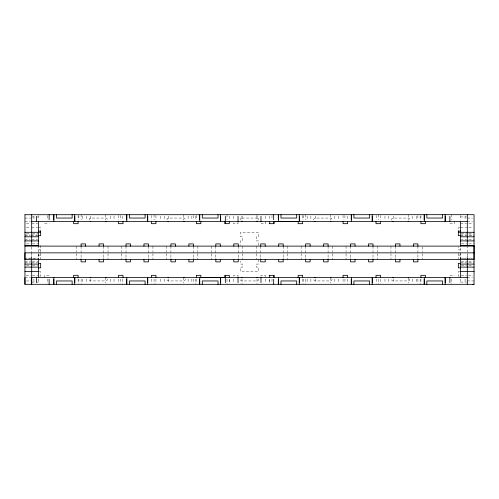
<?xml version="1.0" encoding="UTF-8"?>
<svg xmlns="http://www.w3.org/2000/svg" width="499" height="499" viewBox="0 0 499 499"><rect width="100%" height="100%" fill="white"/><g stroke="black" fill="none" stroke-linecap="round" stroke-linejoin="round"><path stroke-width="0.37" stroke-dasharray="2.5 1.87" d="M31.686 259.586L31.686 253.598M38.423 253.598L38.423 258.838L24.95 258.856M240.362 220.034A1.684 1.684 0 0 1 242.015 218.044L242.015 216.023M258.638 220.034A1.684 1.684 0 0 0 256.985 218.044L256.985 214.676M460.577 259.586L460.577 253.598M467.314 258.838L467.314 253.598M31.686 216.959L35.429 216.959M36.178 216.959L38.423 216.959M460.577 216.959L466.565 216.959M24.95 218.082L31.686 218.044M242.015 218.044L256.985 218.044M467.314 218.082L472.553 218.044M24.95 221.45L30.339 221.413M467.314 221.45L472.553 221.413M31.686 223.627L37.675 223.627M460.577 223.627L466.565 223.627M26.447 223.695L30.189 223.695M44.636 223.695L49.127 223.695M449.873 223.695L454.364 223.695L454.364 221.45M468.811 223.695L472.553 223.695M26.391 227.438L30.189 227.438M31.686 227.438L37.675 227.438M460.577 227.438L466.752 227.438M468.811 227.438L472.609 227.438M38.423 227.812L40.669 227.812L40.669 230.058M459.829 227.812L458.332 227.812L458.332 230.806M26.447 233.407L30.189 233.407M32.435 233.376L38.423 233.376M461.326 233.376L467.314 233.376M468.811 233.407L472.553 233.407M24.95 234.954L30.189 234.954M31.686 234.954L37.675 234.954M460.577 234.954L466.565 234.954M468.811 234.954L474.05 234.954M24.95 235.653L30.189 235.653M30.938 235.653L38.423 235.622M460.577 235.653L474.05 235.653M24.95 239.445L30.189 239.445M31.686 239.445L37.675 239.445M460.577 239.445L466.565 239.445M468.811 239.445L474.05 239.445M26.447 243.868L30.938 243.868M32.435 243.868L38.423 243.868M461.326 243.868L466.565 243.868M468.811 243.868L474.05 243.868M38.423 249.893L40.669 249.893M460.577 249.893L458.332 249.893L458.332 246.899M38.423 255.095L40.669 255.095M458.332 255.095L460.577 255.095M24.95 258.126L38.423 258.126M460.577 258.126L474.05 258.126M474.05 258.856L460.577 258.856L460.577 246.862M24.95 261.832L30.938 261.832M32.435 261.832L38.423 261.832M461.326 261.832L467.314 261.832M468.811 261.832L474.05 261.832M24.95 262.243L30.189 262.243M31.686 262.243L37.675 262.243M460.577 262.243L466.565 262.243M468.811 262.243L474.05 262.243M26.447 265.593L30.189 265.593M32.435 265.562L38.423 265.562M461.326 265.562L467.314 265.562M468.811 265.593L472.553 265.593M39.172 271.599L40.669 271.599L40.669 276.09L39.172 276.09M459.829 271.599L458.332 271.599L458.332 276.09L460.577 276.09M32.435 275.273L37.675 275.273M461.326 275.273L466.565 275.273M26.073 275.342L30.564 275.342M49.127 275.342L44.636 275.342L44.636 277.587M449.873 275.342L454.364 275.342M468.436 275.342L472.927 275.342M24.95 277.587L30.339 277.587M467.314 277.587L472.553 277.587M26.447 280.956L31.686 280.956M467.314 280.956L474.05 280.956M31.686 282.078L35.429 282.078M36.178 282.078L38.423 282.078M460.577 282.078L466.565 282.078M467.314 245.402L467.314 259.586M465.068 216.173L465.068 219.916M465.068 279.084L465.068 282.827M460.577 215.456L460.577 219.953M460.577 279.041L460.577 282.814M458.332 252.85L458.332 259.586M451.558 214.676L451.558 219.834M451.558 279.166L451.558 284.324M422.404 246.862L422.404 252.101M422.404 253.598L422.404 258.838M420.906 215.443L420.906 219.934M420.906 279.066L420.906 283.557M420.121 216.154L420.121 219.834M420.121 279.166L420.121 284.324M417.875 215.518L417.875 219.94M417.913 246.113L417.913 259.586M417.875 279.06L417.875 283.482M416.416 216.173L416.416 219.916M416.416 279.084L416.416 282.827M412.673 216.173L412.673 219.916M412.673 279.084L412.673 282.827M408.182 214.676L408.182 220.065M408.182 277.587L408.182 282.977M395.458 246.113L395.458 259.586M393.212 216.023L393.212 220.065M393.212 278.935L393.212 282.977M390.966 246.113L390.966 252.101M390.966 253.598L390.966 259.586M388.721 216.173L388.721 219.916M388.721 279.084L388.721 282.827M384.979 216.173L384.979 219.916M384.979 279.084L384.979 282.827M380.488 215.443L380.488 219.934M380.488 279.066L380.488 283.557M378.616 214.676L378.616 219.834M378.616 279.166L378.616 284.324M377.494 246.113L377.494 252.101M377.494 253.598L377.494 259.586M376.371 215.518L376.371 219.94M376.371 279.06L376.371 283.482M373.002 246.113L373.002 259.586M350.548 246.113L350.548 259.586M347.179 216.154L347.179 219.834M347.179 279.166L347.179 284.324M346.056 246.113L346.056 252.101M346.056 253.598L346.056 259.586M344.934 215.518L344.934 219.94M344.934 279.06L344.934 283.482M343.062 215.443L343.062 219.934M343.062 279.066L343.062 283.557M338.571 216.173L338.571 219.916M338.571 279.084L338.571 282.827M334.829 216.173L334.829 219.916M334.829 279.084L334.829 282.827M332.584 246.113L332.584 252.101M332.584 253.598L332.584 259.586M330.338 214.676L330.338 220.065M330.338 277.587L330.338 282.977M328.093 246.113L328.093 259.586M315.368 216.023L315.368 220.065M315.368 278.935L315.368 282.977M310.877 216.173L310.877 219.916M310.877 279.084L310.877 282.827M307.135 216.173L307.135 219.916M307.135 279.084L307.135 282.827M305.675 214.676L305.675 219.834M305.637 246.113L305.637 259.586M305.675 279.166L305.675 284.324M303.429 215.518L303.429 219.94M303.429 279.06L303.429 283.482M302.644 215.443L302.644 219.934M302.644 279.066L302.644 283.557M301.147 246.113L301.147 252.101M301.147 253.598L301.147 259.586M287.673 246.113L287.673 252.101M287.673 253.598L287.673 259.586M283.183 246.113L283.183 259.586M271.992 215.518L271.992 219.94M271.992 279.06L271.992 283.482M269.709 216.173L269.709 219.916M265.462 221.45L265.462 223.695L260.971 223.695L260.971 222.198M265.462 276.839L265.462 275.342L260.971 275.342L260.971 276.839M265.219 216.173L265.219 219.916M265.219 279.084L265.219 282.827M260.728 246.113L260.728 259.586M258.482 245.402L258.482 240.911L256.237 240.911L256.237 236.794L258.482 236.794L258.482 232.303L240.518 232.303L240.518 236.794L242.763 236.794L242.763 240.911L240.518 240.911L240.518 245.402M258.482 259.586L258.482 264.077L256.237 264.077L256.237 267.108L258.482 267.108L258.482 271.599L240.518 271.599L240.518 267.108L242.763 267.108L242.763 264.077L240.518 264.077L240.518 261.083M256.985 216.173L256.985 221.413M256.985 278.935L256.985 284.324M256.237 246.113L256.237 252.101M256.237 253.598L256.237 259.586M242.763 246.113L242.763 252.101M242.763 253.598L242.763 259.586M242.015 216.173L242.015 221.413M242.015 278.935L242.015 284.324M238.273 246.113L238.273 259.586M238.029 222.198L238.029 223.695L233.538 223.695L233.538 222.198M238.029 276.839L238.029 275.342L233.538 275.342L233.538 277.587M233.782 216.173L233.782 219.916M233.782 279.084L233.782 282.827M229.291 216.173L229.291 219.916M227.008 214.676L227.008 219.834M227.008 279.166L227.008 284.324M215.817 246.113L215.817 259.586M211.327 246.113L211.327 252.101M211.327 253.598L211.327 259.586M197.853 246.113L197.853 252.101M197.853 253.598L197.853 259.586M196.357 215.443L196.357 219.934M196.357 279.066L196.357 283.557M195.571 216.154L195.571 219.834M195.571 279.166L195.571 284.324M193.325 215.518L193.325 219.94M193.363 246.113L193.363 259.586M193.325 279.06L193.325 283.482M191.866 216.173L191.866 219.916M191.866 279.084L191.866 282.827M188.123 216.173L188.123 219.916M188.123 279.084L188.123 282.827M183.632 214.676L183.632 220.065M183.632 277.587L183.632 282.977M170.907 246.113L170.907 259.586M168.662 216.023L168.662 220.065M168.662 278.935L168.662 282.977M166.417 246.113L166.417 252.101M166.417 253.598L166.417 259.586M164.171 216.173L164.171 219.916M164.171 279.084L164.171 282.827M160.429 216.173L160.429 219.916M160.429 279.084L160.429 282.827M155.938 215.443L155.938 219.934M155.938 279.066L155.938 283.557M154.066 214.676L154.066 219.834M154.066 279.166L154.066 284.324M152.944 246.113L152.944 252.101M152.944 253.598L152.944 259.586M151.821 215.518L151.821 219.94M151.821 279.06L151.821 283.482M148.453 246.113L148.453 259.586M125.998 246.113L125.998 259.586M122.629 216.154L122.629 219.834M122.629 279.166L122.629 284.324M121.507 246.113L121.507 252.101M121.507 253.598L121.507 259.586M120.384 215.518L120.384 219.94M120.384 279.06L120.384 283.482M118.513 215.443L118.513 219.934M118.513 279.066L118.513 283.557M114.022 216.173L114.022 219.916M114.022 279.084L114.022 282.827M110.279 216.173L110.279 219.916M110.279 279.084L110.279 282.827M108.034 246.113L108.034 252.101M108.034 253.598L108.034 259.586M105.788 214.676L105.788 220.065M105.788 277.587L105.788 282.977M103.543 246.113L103.543 259.586M90.818 216.023L90.818 220.065M90.818 278.935L90.818 282.977M86.327 216.173L86.327 219.916M86.327 279.084L86.327 282.827M82.585 216.173L82.585 219.916M82.585 279.084L82.585 282.827M81.125 214.676L81.125 219.834M81.088 246.113L81.088 259.586M81.125 279.166L81.125 284.324M78.879 215.518L78.879 219.94M78.879 279.06L78.879 283.482M78.094 215.443L78.094 219.934M78.094 279.066L78.094 283.557M76.597 246.113L76.597 252.101M76.597 253.598L76.597 259.586M47.442 215.518L47.442 219.94M47.442 279.06L47.442 283.482M40.669 245.402L40.669 252.101M40.669 252.85L40.669 259.586M38.423 215.456L38.423 219.953M38.423 245.402L38.423 259.586M38.423 279.041L38.423 282.814M33.932 216.173L33.932 219.916M33.932 279.084L33.932 282.827M31.686 246.862L31.686 258.856M89.165 220.053A1.684 1.684 0 0 1 90.818 218.063L105.788 218.044A1.684 1.684 0 0 1 107.441 220.053M167.009 220.053A1.684 1.684 0 0 1 168.662 218.063L183.632 218.044A1.684 1.684 0 0 1 185.285 220.053M313.715 220.053A1.684 1.684 0 0 1 315.368 218.063L330.338 218.044A1.684 1.684 0 0 1 331.991 220.053M391.559 220.053A1.684 1.684 0 0 1 393.212 218.063L408.182 218.044A1.684 1.684 0 0 1 409.835 220.053M258.638 278.966A1.684 1.684 0 0 1 256.985 280.956L242.015 280.956A1.684 1.684 0 0 1 240.362 278.966M107.441 278.947A1.684 1.684 0 0 1 105.788 280.937L90.818 280.937A1.684 1.684 0 0 1 89.165 278.947M185.285 278.947A1.684 1.684 0 0 1 183.632 280.937L168.662 280.937A1.684 1.684 0 0 1 167.009 278.947M331.991 278.947A1.684 1.684 0 0 1 330.338 280.937L315.368 280.937A1.684 1.684 0 0 1 313.715 278.947M409.835 278.947A1.684 1.684 0 0 1 408.182 280.937L393.212 280.937A1.684 1.684 0 0 1 391.559 278.947M229.291 279.084L229.291 282.827L229.291 279.084M269.709 279.084L269.709 282.827L269.709 279.084"/><path stroke-width="0.75" d="M24.95 214.713L474.05 214.676L474.05 284.324L24.95 284.324L24.95 277.587M31.686 277.587L31.686 284.324L31.686 259.586M31.686 221.381L467.314 221.413M269.186 223.695L274.201 223.658L274.201 221.413L298.153 221.431L298.153 223.677L302.644 223.677L302.644 221.431M38.423 231.162L40.669 231.162M458.332 231.162L460.577 231.162M24.95 232.303L40.669 232.303M458.332 232.303L474.05 232.303M38.423 235.653L40.669 235.653L40.669 230.806M460.577 235.653L458.332 235.653L458.332 230.806M24.95 236.794L38.423 236.794M460.577 236.794L474.05 236.794M24.95 240.911L38.423 240.911M460.577 240.911L474.05 240.911M24.95 245.402L38.423 245.402M460.577 245.402L474.05 245.402L474.05 259.586L24.95 259.586L24.95 252.85L474.05 252.85M24.95 246.113L474.05 246.113M38.423 263.347L40.669 263.347L40.669 267.838L38.423 267.838M460.577 263.347L458.332 263.347L458.332 267.838L460.577 267.838M24.95 264.077L38.423 264.077M460.577 264.077L474.05 264.077M24.95 267.108L38.423 267.108M460.577 267.108L474.05 267.108M24.95 271.599L38.423 271.599M460.577 271.599L474.05 271.599M269.186 275.342L274.201 275.342L274.201 277.587M31.686 277.519L467.314 277.587M472.703 284.324L474.05 284.324M467.314 214.676L467.314 245.402M467.314 259.586L467.314 284.324M460.577 221.381L460.577 246.113M460.577 259.58L460.577 277.569M449.873 216.36L449.873 221.413M449.873 277.587L449.873 282.64M445.233 216.36L445.233 221.413M445.233 277.587L445.233 282.64M445.139 214.676L445.139 221.413M445.139 277.587L445.139 284.324M442.576 214.676L442.576 218.044L426.857 218.044L426.857 214.676M442.576 284.324L442.576 280.956L426.857 280.956L426.857 284.324M425.398 221.431L425.398 223.677L420.906 223.677L420.906 221.431M425.398 277.569L425.398 275.323L420.906 275.323L420.906 277.569M424.293 214.676L424.293 221.413M424.293 277.587L424.293 284.324M424.2 214.676L424.2 219.728M424.2 279.272L424.2 284.324M417.913 246.15L417.913 243.905L413.421 243.905L413.421 246.15M417.913 258.875L417.913 261.869L413.421 261.869L413.421 259.623M399.949 246.15L399.949 243.905L395.458 243.905L395.458 246.15M399.949 259.623L399.949 261.869L395.458 261.869L395.458 258.875M380.488 221.431L380.488 223.677L375.996 223.677L375.996 221.431M380.488 277.569L380.488 275.323L375.996 275.323L375.996 277.569M373.002 246.15L373.002 243.905L368.512 243.905L368.512 246.15M373.002 258.875L373.002 261.869L368.512 261.869L368.512 259.623M372.291 216.36L372.291 221.413M372.291 277.587L372.291 282.64M372.198 214.676L372.198 221.413M372.198 277.587L372.198 284.324M369.634 214.676L369.634 218.044L353.916 218.044L353.916 214.676M369.634 284.324L369.634 280.956L353.916 280.956L353.916 284.324M355.039 246.15L355.039 243.905L350.548 243.905L350.548 246.15M355.039 259.623L355.039 261.869L350.548 261.869L350.548 258.875M351.352 214.676L351.352 221.413M351.352 277.587L351.352 284.324M351.259 214.676L351.259 219.728M351.259 279.272L351.259 284.324M347.554 221.431L347.554 223.677L343.062 223.677L343.062 221.431M347.554 277.569L347.554 275.323L343.062 275.323L343.062 277.569M328.093 246.15L328.093 243.905L323.601 243.905L323.601 246.15M328.093 258.875L328.093 261.869L323.601 261.869L323.601 259.623M310.129 246.15L310.129 243.905L305.637 243.905L305.637 246.15M310.129 259.623L310.129 261.869L305.637 261.869L305.637 258.875M302.644 277.569L302.644 275.323L298.153 275.323L298.153 277.569M299.35 216.36L299.35 221.413M299.35 277.587L299.35 282.64M299.257 214.676L299.257 221.413M299.257 277.587L299.257 284.324M296.693 214.676L296.693 218.044L280.974 218.044L280.974 214.676M296.693 284.324L296.693 280.956L280.974 280.956L280.974 284.324M283.183 246.15L283.183 243.905L278.692 243.905L278.692 246.15M283.183 258.875L283.183 261.869L278.692 261.869L278.692 259.623M278.411 214.676L278.411 221.413M278.411 277.587L278.411 284.324M278.317 214.676L278.317 219.728M278.317 279.272L278.317 284.324M273.677 214.676L273.677 219.728M273.677 221.45L273.677 223.695M273.677 275.342L273.677 277.587M273.677 279.272L273.677 284.324M269.709 221.413L269.709 223.658M269.709 275.342L269.709 277.587M265.219 246.15L265.219 243.905L260.728 243.905L260.728 246.15M265.219 259.623L265.219 261.869L260.728 261.869L260.728 258.875M260.971 216.36L260.971 221.413M260.971 277.587L260.971 282.64M238.273 246.15L238.273 243.905L233.782 243.905L233.782 246.15M238.273 258.875L238.273 261.869L233.782 261.869L233.782 259.623M238.029 216.36L238.029 221.413M238.029 277.587L238.029 282.64M229.291 221.413L229.291 223.658L224.799 223.658L224.799 221.413M229.291 277.587L229.291 275.342L224.799 275.342L224.799 277.587L200.847 277.569L200.847 275.323L196.357 275.323L196.357 277.569M225.323 216.36L225.323 223.695M225.323 275.342L225.323 282.64M220.683 216.36L220.683 221.413M220.683 277.587L220.683 282.64M220.589 214.676L220.589 221.413M220.589 277.587L220.589 284.324M220.309 246.15L220.309 243.905L215.817 243.905L215.817 246.15M220.309 259.623L220.309 261.869L215.817 261.869L215.817 258.875M218.026 214.676L218.026 218.044L202.307 218.044L202.307 214.676M218.026 284.324L218.026 280.956L202.307 280.956L202.307 284.324M200.847 221.431L200.847 223.677L196.357 223.677L196.357 221.431M199.743 214.676L199.743 221.413M199.743 277.587L199.743 284.324M199.65 214.676L199.65 219.728M199.65 279.272L199.65 284.324M193.363 246.15L193.363 243.905L188.872 243.905L188.872 246.15M193.363 258.875L193.363 261.869L188.872 261.869L188.872 259.623M175.399 246.15L175.399 243.905L170.907 243.905L170.907 246.15M175.399 259.623L175.399 261.869L170.907 261.869L170.907 258.875M155.938 221.431L155.938 223.677L151.447 223.677L151.447 221.431M155.938 277.569L155.938 275.323L151.447 275.323L151.447 277.569M148.453 246.15L148.453 243.905L143.962 243.905L143.962 246.15M148.453 258.875L148.453 261.869L143.962 261.869L143.962 259.623M147.741 216.36L147.741 221.413M147.741 277.587L147.741 282.64M147.648 214.676L147.648 221.413M147.648 277.587L147.648 284.324M145.084 214.676L145.084 218.044L129.366 218.044L129.366 214.676M145.084 284.324L145.084 280.956L129.366 280.956L129.366 284.324M130.488 246.15L130.488 243.905L125.998 243.905L125.998 246.15M130.488 259.623L130.488 261.869L125.998 261.869L125.998 258.875M126.802 214.676L126.802 221.413M126.802 277.587L126.802 284.324M126.709 214.676L126.709 219.728M126.709 279.272L126.709 284.324M123.004 221.431L123.004 223.677L118.513 223.677L118.513 221.431M123.004 277.569L123.004 275.323L118.513 275.323L118.513 277.569M103.543 246.15L103.543 243.905L99.052 243.905L99.052 246.15M103.543 258.875L103.543 261.869L99.052 261.869L99.052 259.623M85.578 246.15L85.578 243.905L81.088 243.905L81.088 246.15M85.578 259.623L85.578 261.869L81.088 261.869L81.088 258.875M78.094 221.431L78.094 223.677L73.603 223.677L73.603 221.431M78.094 277.569L78.094 275.323L73.603 275.323L73.603 277.569M74.8 216.36L74.8 221.413M74.8 277.587L74.8 282.64M74.707 214.676L74.707 221.413M74.707 277.587L74.707 284.324M72.143 214.676L72.143 218.044L56.424 218.044L56.424 214.676M72.143 284.324L72.143 280.956L56.424 280.956L56.424 284.324M53.861 214.676L53.861 221.413M53.861 277.587L53.861 284.324M53.767 214.676L53.767 219.728M53.767 279.272L53.767 284.324M49.127 214.676L49.127 219.728M49.127 279.272L49.127 284.324M38.423 221.381L38.423 246.113M38.423 259.58L38.423 277.569M36.421 216.36L36.421 221.413M36.421 277.587L36.421 282.64M31.686 214.676L31.686 245.402M24.95 214.676L24.95 284.324M242.015 221.413A1.684 1.684 0 0 1 241.397 221.294M257.603 221.294A1.684 1.684 0 0 1 256.985 221.413M90.818 221.431A1.684 1.684 0 0 1 90.2 221.313M106.406 221.313A1.684 1.684 0 0 1 105.788 221.431M168.662 221.431A1.684 1.684 0 0 1 168.044 221.313M184.25 221.313A1.684 1.684 0 0 1 183.632 221.431M315.368 221.431A1.684 1.684 0 0 1 314.75 221.313M330.956 221.313A1.684 1.684 0 0 1 330.338 221.431M393.212 221.431A1.684 1.684 0 0 1 392.594 221.313M408.8 221.313A1.684 1.684 0 0 1 408.182 221.431M256.985 277.587A1.684 1.684 0 0 1 257.603 277.706M241.397 277.706A1.684 1.684 0 0 1 242.015 277.587M105.788 277.569A1.684 1.684 0 0 1 106.406 277.687M90.2 277.687A1.684 1.684 0 0 1 90.818 277.569M183.632 277.569A1.684 1.684 0 0 1 184.25 277.687M168.044 277.687A1.684 1.684 0 0 1 168.662 277.569M330.338 277.569A1.684 1.684 0 0 1 330.956 277.687M314.75 277.687A1.684 1.684 0 0 1 315.368 277.569M408.182 277.569A1.684 1.684 0 0 1 408.8 277.687M392.594 277.687A1.684 1.684 0 0 1 393.212 277.569"/></g></svg>
